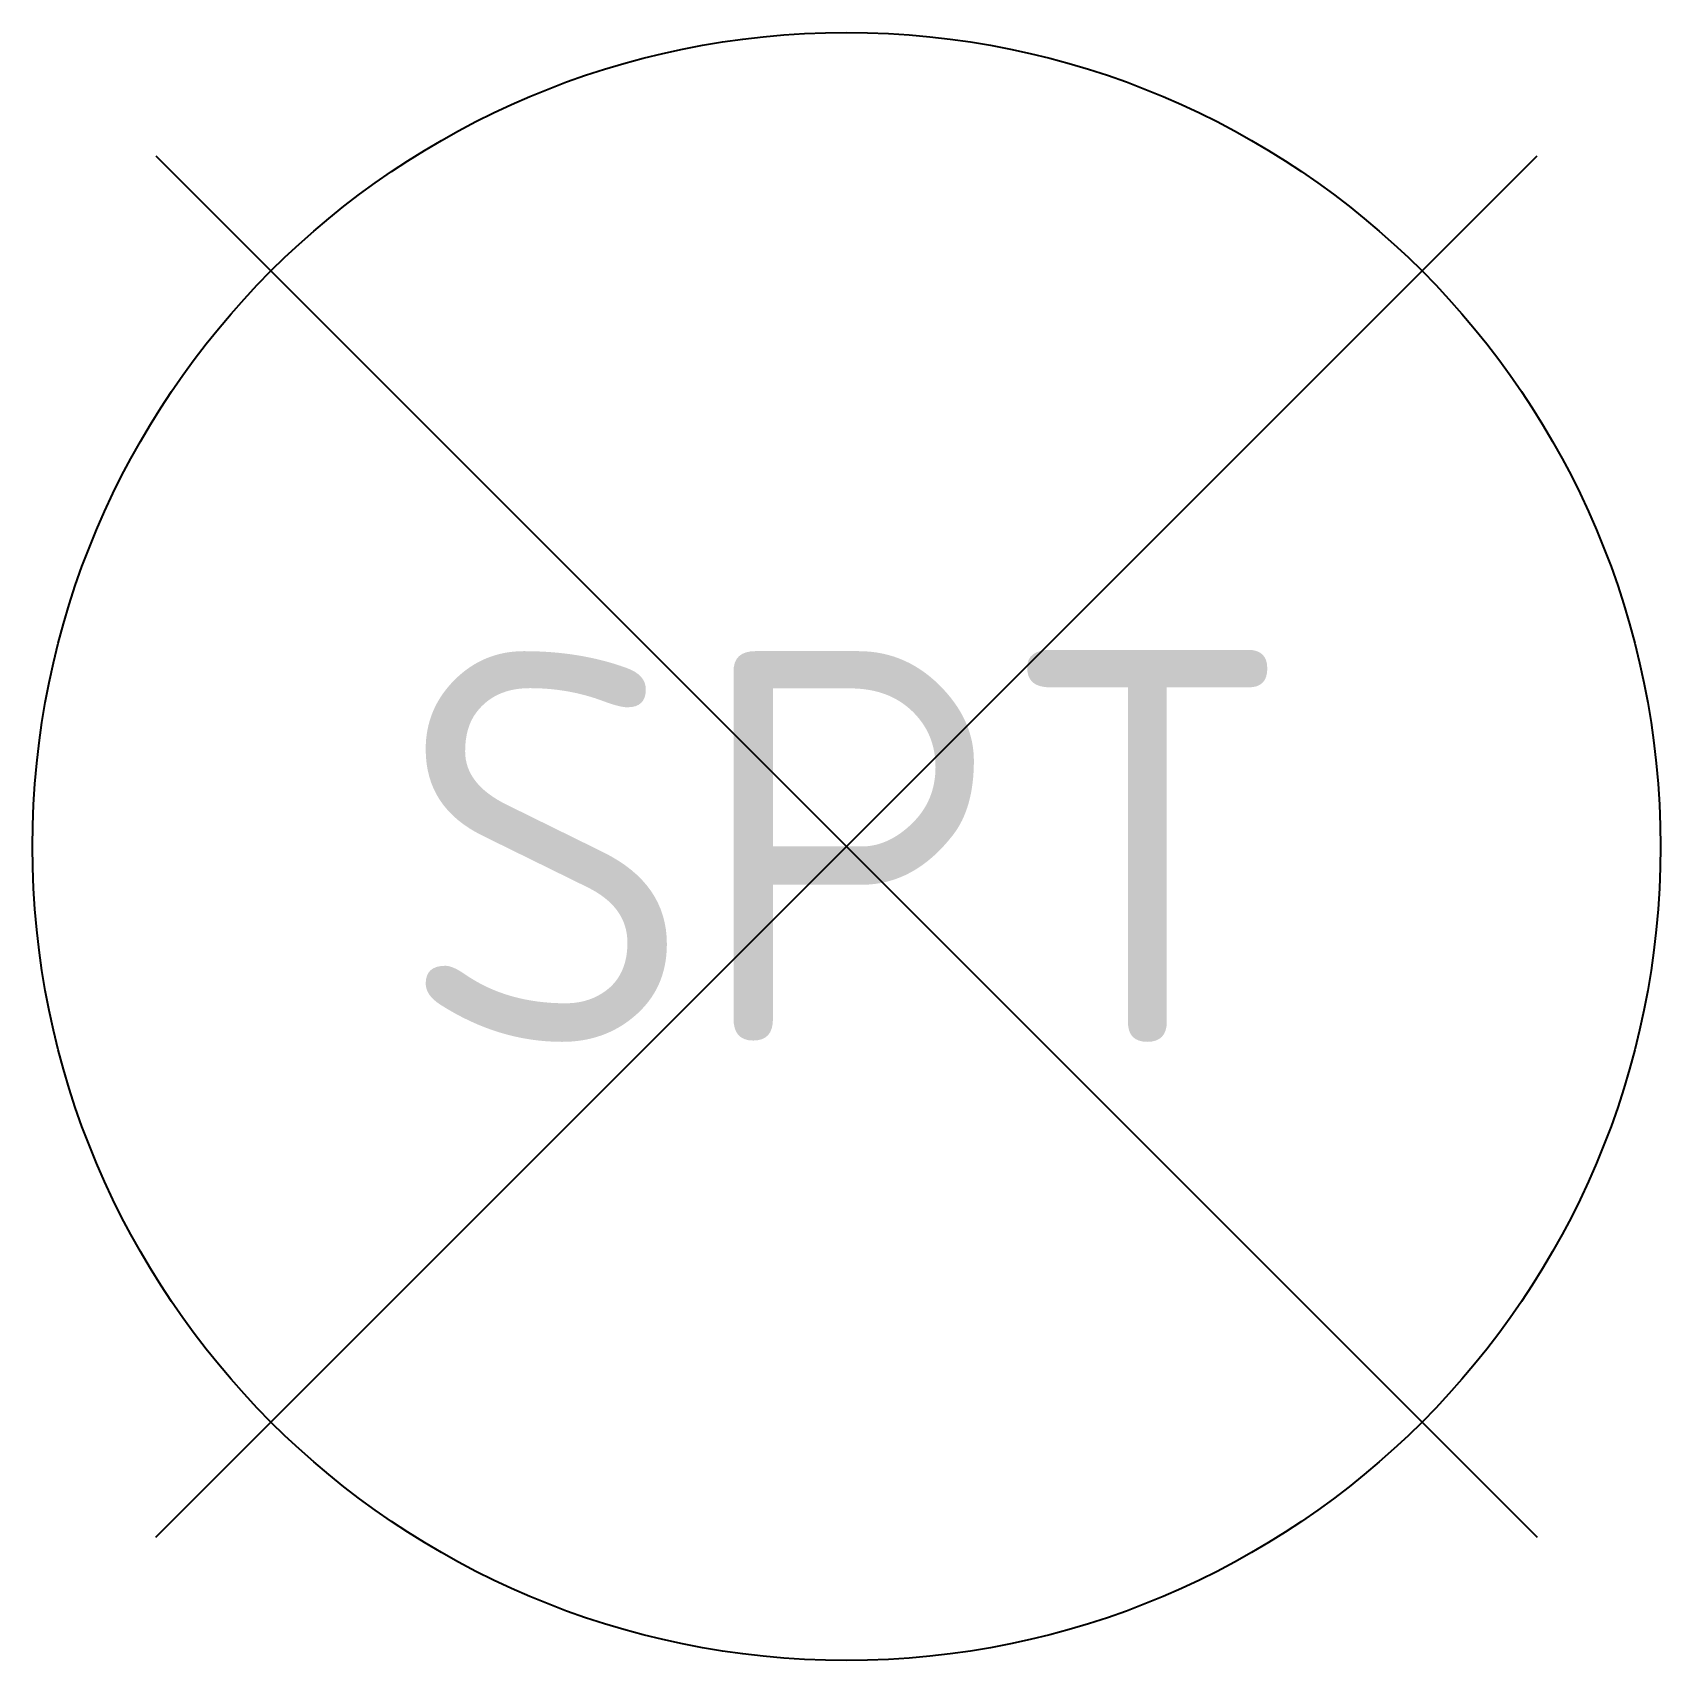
# Model space of a CAD drawing. Header units: metres. Extents: x -3.75 to 3.75, y -3.75 to 3.75.
import ezdxf
from ezdxf.enums import TextEntityAlignment as Align

# ---------------------------------------------------------------- set-up
doc = ezdxf.new("R2010")
doc.units = ezdxf.units.M
doc.styles.add('NLCS-ISO', font='NLCS-ISO.ttf')

msp = doc.modelspace()

# ---------------------------------------------------------------- linework, layer by layer
at = {"flags": 128}
for points in [[(-3.182, 3.182), (3.182, -3.182)], [(-3.182, -3.182), (3.182, 3.182)]]:
    msp.add_lwpolyline(points, dxfattribs=at)
msp.add_circle((0, 0), 3.75)

# ---------------------------------------------------------------- texts
at = {"style": 'NLCS-ISO'}
msp.add_text('SPT', height=1.8, dxfattribs=at).set_placement((0, 0), align=Align.MIDDLE_CENTER)

doc.saveas('drawing.dxf')
